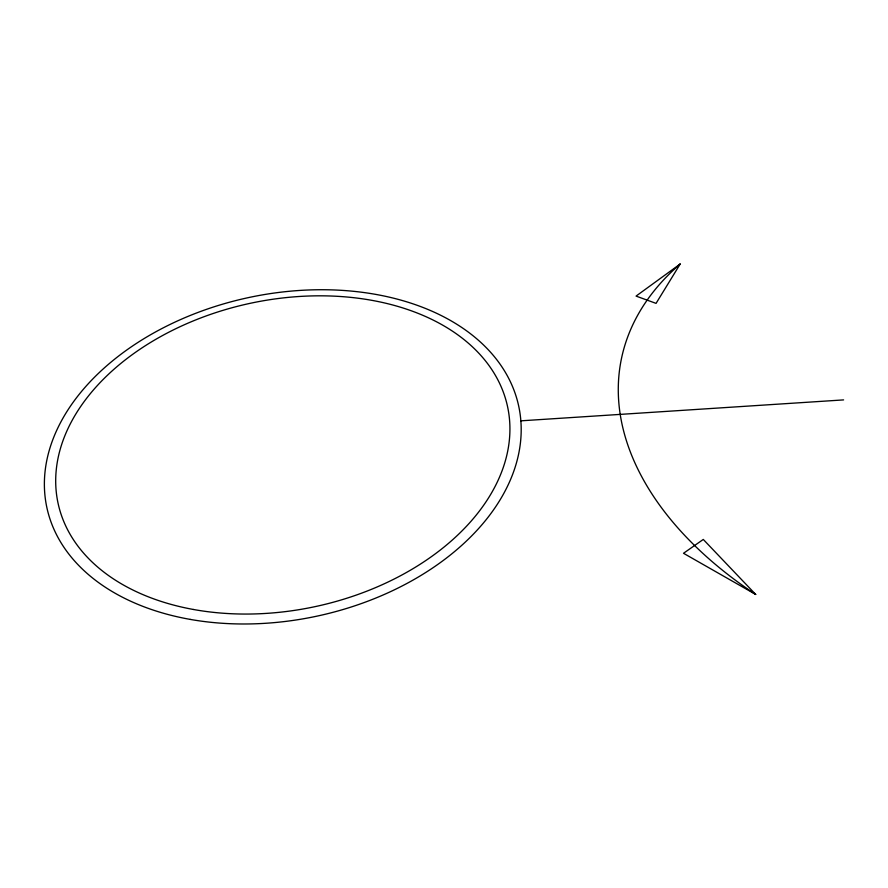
<?xml version="1.0" encoding="UTF-8"?>
<svg xmlns="http://www.w3.org/2000/svg" width="888" height="888" viewBox="0 0 888 888"><rect width="100%" height="100%" fill="white"/><g stroke="black" fill="none" stroke-linecap="round" stroke-linejoin="round"><path stroke-width="1.33" d="M680.197 264.002L656.054 303.374L636.063 296.093L680.197 264.002A396.858 244.034 11.4 0 0 755.71 594.461L683.505 553.279L703.285 539.438L755.71 594.461M520.856 420.834L843.6 399.9M190.187 619.391A241.314 162.915 -12.1 0 0 519.347 409.346A241.314 162.915 -12.1 0 0 138.805 341.88A241.314 162.915 -12.1 0 0 190.187 619.391M193.373 609.468A229.881 155.089 -12.1 0 0 508.336 410.6A229.881 155.089 -12.1 0 0 146.72 344.833A229.881 155.089 -12.1 0 0 193.373 609.468"/></g></svg>
